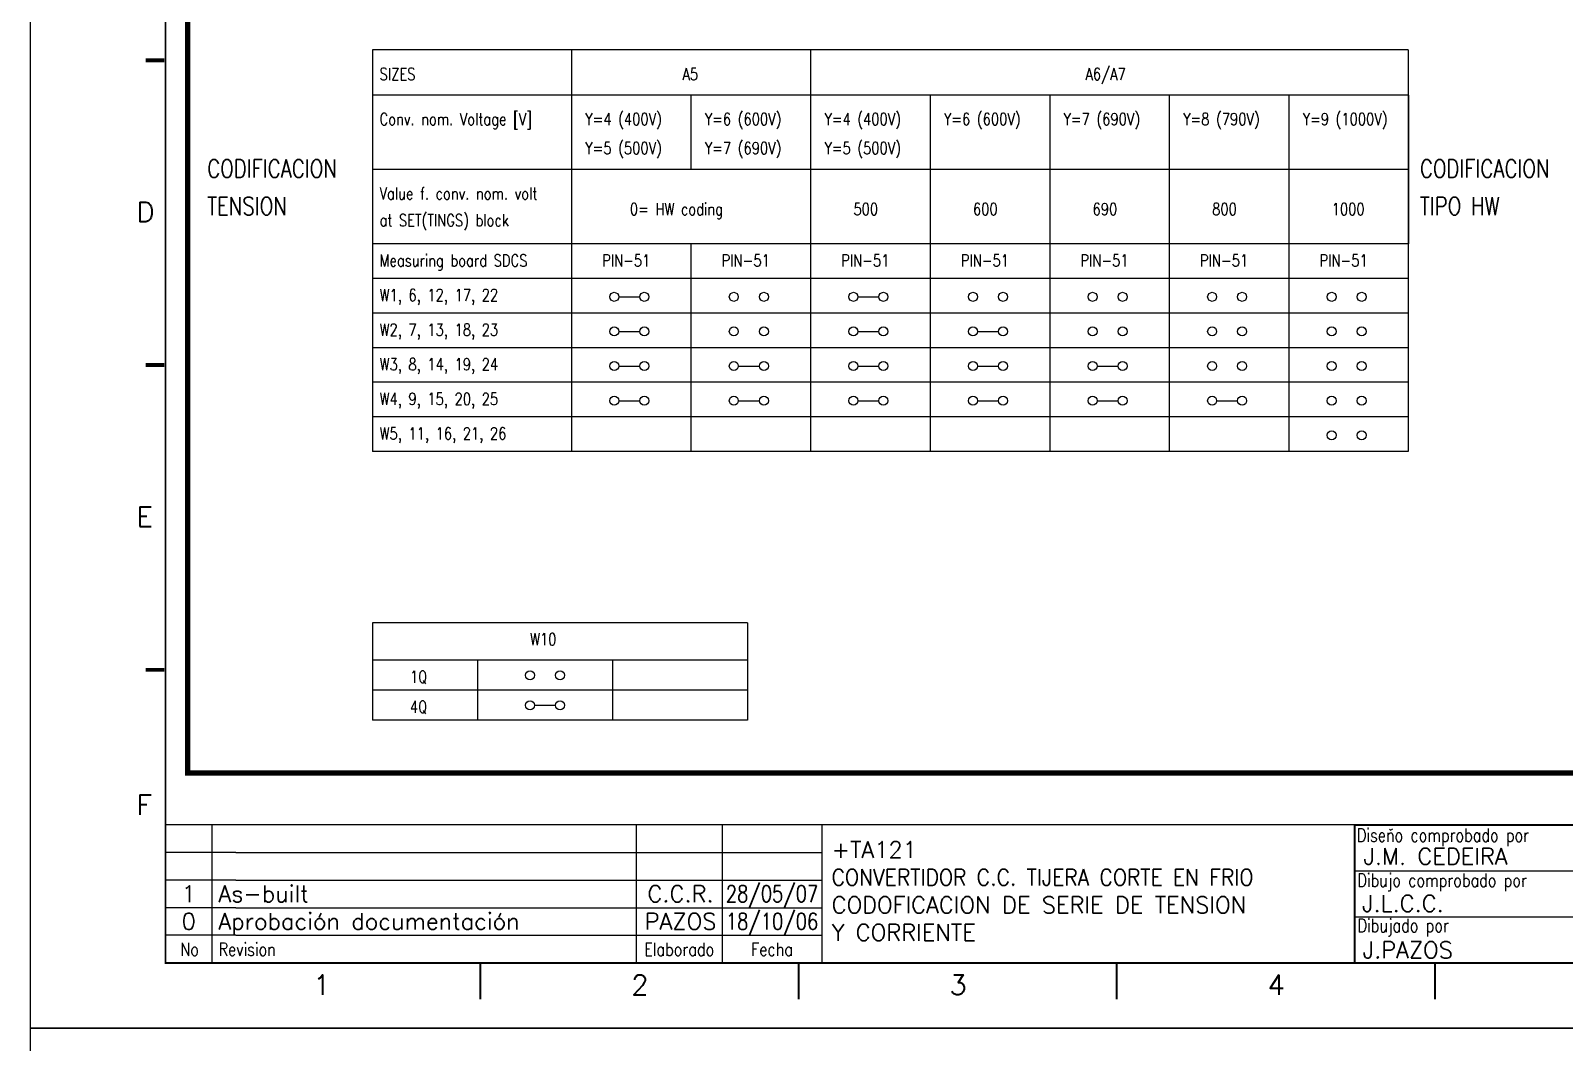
# Model space of a CAD drawing. Extents: x 3 to 423, y -4757 to 292.
# Drawn here: x 2.6 to 237.8, y -1789.4 to -1634.2 of the extents above; entities that cross this region are included whole.
import ezdxf
from ezdxf.enums import TextEntityAlignment as Align

# ---------------------------------------------------------------- set-up
doc = ezdxf.new("R2010")
doc.units = 0
doc.header["$LTSCALE"] = 10
doc.header["$MEASUREMENT"] = 0
doc.linetypes.add('DASHDOT', pattern=[1, 0.5, -0.25, 0, -0.25])
for name, color, linetype in [('1', 7, 'CONTINUOUS'), ('10', 5, 'CONTINUOUS'), ('2', 7, 'CONTINUOUS'), ('25', 3, 'CONTINUOUS'), ('35', 2, 'CONTINUOUS'), ('DIBUJO', 7, 'CONTINUOUS')]:
    doc.layers.add(name, color=color, linetype=linetype)
doc.styles.add('ABBSTYLE', font='ROMANS.SHX', dxfattribs={"width": 0.8})
doc.styles.add('LABEL', font='SIMPLEX', dxfattribs={"width": 0.8, "height": 4})
doc.styles.add('ROMANS', font='romans')

# ---------------------------------------------------------------- blocks, each defined once
blk = doc.blocks.new('newcajec')
at = {"layer": '1'}
for p, q in [((179.4, 20.85), (0.13, 20.85)), ((7, 20.85), (7, 0)), ((71, 20.85), (71, 0)), ((84, 20.85), (84, 0.09)), ((99, 20.85), (99, 0)), ((184.64, 20.18), (184.81, 20.01)), ((184.81, 20.01), (185.18, 20.25)), ((10.6, 16.64), (0, 16.64)), ((10.6, 16.64), (99, 16.64)), ((10.6, 12.48), (0, 12.48)), ((10.6, 12.48), (99, 12.48)), ((179.4, 13.87), (215.2, 13.87)), ((10.6, 8.32), (0, 8.32)), ((10.6, 8.32), (99, 8.32)), ((179.4, 6.93), (267.63, 6.93)), ((10.6, 4.16), (0, 4.16)), ((10.6, 4.16), (99, 4.16))]:
    blk.add_line(p, q, dxfattribs=at)
at = {"layer": '1', "const_width": 0.3}
blk.add_lwpolyline([(0, 0), (0, 272.5), (383, 272.5), (383, 0)], close=True, dxfattribs=at)
at = {"layer": '1'}
for points in [[(-2.99, 136.23, 0.6, 0.6, 0), (-0.18, 136.23, 0.6, 0.6, 0)], [(-2.99, 90.23, 0.6, 0.6, 0), (-0.18, 90.23, 0.6, 0.6, 0)], [(-2.99, 44.23, 0.6, 0.6, 0), (-0.18, 44.23, 0.6, 0.6, 0)], [(383, 20.8, 0.3, 0.3, 0), (179.4, 20.8, 0.3, 0.3, 0), (179.4, 0, 0.3, 0.3, 0)], [(47.5, -5.5, 0.3, 0.3, 0), (47.5, -0.09, 0.3, 0.3, 0)], [(95.5, -5.5, 0.3, 0.3, 0), (95.5, -0.09, 0.3, 0.3, 0)], [(143.5, -5.5, 0.3, 0.3, 0), (143.5, -0.09, 0.3, 0.3, 0)], [(191.5, -5.5, 0.3, 0.3, 0), (191.5, -0.09, 0.3, 0.3, 0)]]:
    blk.add_lwpolyline(points, format="xyseb", dxfattribs=at)
at = {"layer": '1', "style": 'ROMANS'}
for s, p in [('D', (-4.37, 111.84)), ('E', (-4.37, 65.84)), ('F', (-4.37, 22.34)), ('1', (22.29, -4.82)), ('2', (70.29, -4.82)), ('3', (118.29, -4.82)), ('4', (166.29, -4.82))]:
    blk.add_text(s, height=3, dxfattribs=at).set_placement(p)
at = {"layer": '1', "style": 'LABEL', "width": 0.8}
for s, p in [('Diseno comprobado por', (179.73, 18.27)), ('Dibujo comprobado por', (179.81, 11.47)), ('Dibujado por', (179.83, 4.64)), ('No', (2.23, 1.05)), ('Revision', (8, 1.05))]:
    blk.add_text(s, height=2, dxfattribs=at).set_placement(p)
for s, p in [('Elaborado', (77.5, 1.05)), ('Fecha', (91.5, 1.05))]:
    blk.add_text(s, height=2, dxfattribs=at).set_placement(p, align=Align.CENTER)
at = {"layer": '10', "style": 'ROMANS'}
for tag, p in [('REV41', (3.5, 18.74)), ('REV43', (77.7, 18.74)), ('REV31', (3.5, 14.58)), ('REV33', (77.7, 14.58)), ('REV21', (3.5, 10.42)), ('REV23', (77.7, 10.42)), ('REV11', (3.5, 6.27)), ('REV13', (77.7, 6.27))]:
    blk.add_attdef(tag, text='', height=2.5, dxfattribs=at).set_placement(p, align=Align.MIDDLE)
for tag, p, height in [('REV42', (8, 17.49), 2.5), ('DOCUMENTTYPE', (216.43, 16.8), 2.5), ('NOTA', (305.32, 15.8), 3), ('SHEETNAME1', (100.5, 15.83), 2.5), ('DESIGNCHECK', (180.74, 14.83), 2.5), ('REV32', (8, 13.33), 2.5), ('SHEETNAME2', (100.5, 11.67), 2.5), ('OBJECT', (216.43, 12.4), 2.5), ('REV22', (8, 9.17), 2.5), ('ORDER', (305.32, 7.3), 4.5), ('SHEETNAME3', (100.5, 7.51), 2.5), ('DRAWINGCHECK', (180.53, 7.71), 2.5), ('CUSTOMER', (216.43, 8.08), 2.5), ('REV12', (8, 5.01), 2.5), ('SHEETNAME4', (100.5, 3.35), 2.5), ('DOCUMENT_ID', (305.32, 0.93), 4.4), ('USER', (180.63, 0.71), 2.5), ('DEPARTMENT', (271.93, 1.05), 2.5)]:
    blk.add_attdef(tag, p, '', height=height, dxfattribs=at)
for tag, width, p, p2 in [('REV44', 1.221199, (84.53, 17.49), (98.48, 17.49)), ('REV34', 1.221199, (84.53, 13.33), (98.48, 13.33)), ('REV24', 1.221199, (84.53, 9.17), (98.48, 9.17)), ('REV14', 1.221199, (84.53, 5.01), (98.48, 5.01)), ('CREATED2', 7.039915, (282.71, 1.05), (301.14, 1.05))]:
    blk.add_attdef(tag, text='', height=2.5, dxfattribs=dict(at, width=width)).set_placement(p, p2, align=Align.FIT)
for tag, p in [('SHEET', (382, 7.43)), ('NEXTSHEET', (382, 0.5))]:
    blk.add_attdef(tag, text='', height=2.5, dxfattribs=at).set_placement(p, align=Align.RIGHT)

msp = doc.modelspace()

# ---------------------------------------------------------------- linework, layer by layer
at = {"layer": '2', "color": 2}
for p, q in [((85.56, -1637.18), (85.56, -1698.78)), ((122.23, -1637.18), (122.23, -1698.78)), ((103.89, -1644.09), (103.89, -1655.51)), ((122.23, -1644.09), (122.23, -1655.51)), ((140.57, -1644.09), (140.57, -1655.51)), ((158.9, -1644.09), (158.9, -1655.51)), ((177.24, -1644.09), (177.24, -1655.51)), ((195.57, -1644.09), (195.57, -1655.51)), ((213.91, -1644.09), (213.91, -1655.51)), ((140.57, -1655.51), (140.57, -1666.92)), ((158.9, -1655.51), (158.9, -1666.92)), ((177.24, -1655.51), (177.24, -1666.92)), ((195.57, -1655.51), (195.57, -1666.92)), ((213.91, -1655.51), (213.91, -1666.92)), ((103.89, -1666.92), (103.89, -1698.78)), ((140.57, -1666.92), (140.57, -1698.78)), ((158.9, -1666.92), (158.9, -1698.78)), ((177.24, -1666.92), (177.24, -1698.78)), ((195.57, -1666.92), (195.57, -1698.78))]:
    msp.add_line(p, q, dxfattribs=at)
at = {"layer": '2', "color": 3, "linetype": 'DASHDOT'}
msp.add_lwpolyline([(26.71, -1507.54, 0.81, 0.81, 0), (406.52, -1507.54, 0.81, 0.81, 0), (406.52, -1748.1, 0.81, 0.81, 0), (26.71, -1748.1, 0.81, 0.81, 0), (26.71, -1507.54, 0.81, 0.81, 0)], format="xyseb", dxfattribs=at)
at = {"layer": '35'}
for p, q in [((213.87, -1637.18), (55.03, -1637.18)), ((55.03, -1637.18), (55.03, -1698.78)), ((213.87, -1637.18), (213.87, -1698.78)), ((213.87, -1644.09), (55.03, -1644.09)), ((213.87, -1655.51), (55.03, -1655.51)), ((213.87, -1666.92), (55.03, -1666.92)), ((213.87, -1672.23), (55.03, -1672.23)), ((92.82, -1675.05), (96.04, -1675.05)), ((213.87, -1677.54), (55.03, -1677.54)), ((92.82, -1680.36), (96.04, -1680.36)), ((147.82, -1680.36), (151.05, -1680.36)), ((213.87, -1682.85), (55.03, -1682.85)), ((92.82, -1685.67), (96.04, -1685.67)), ((111.15, -1685.67), (114.37, -1685.67)), ((147.82, -1685.67), (151.05, -1685.67)), ((213.87, -1688.16), (55.03, -1688.16)), ((92.82, -1690.98), (96.04, -1690.98)), ((111.15, -1690.98), (114.37, -1690.98)), ((147.82, -1690.98), (151.05, -1690.98)), ((184.5, -1690.98), (187.72, -1690.98)), ((213.87, -1693.47), (55.03, -1693.47)), ((213.87, -1698.78), (55.03, -1698.78)), ((112.58, -1725.05), (55.03, -1725.05)), ((55.03, -1725.05), (55.03, -1740.01)), ((112.58, -1725.05), (112.58, -1740.01)), ((112.58, -1730.8), (55.03, -1730.8)), ((71.15, -1730.8), (71.15, -1740.01)), ((91.87, -1730.8), (91.87, -1740.01)), ((112.58, -1735.41), (55.03, -1735.41)), ((79.9, -1737.71), (83.12, -1737.71)), ((112.58, -1740.01), (55.03, -1740.01))]:
    msp.add_line(p, q, dxfattribs=at)
at = {"layer": '35', "color": 2}
for p, q in [((129.49, -1675.05), (132.71, -1675.05)), ((129.49, -1680.36), (132.71, -1680.36)), ((129.49, -1685.67), (132.71, -1685.67)), ((129.49, -1690.98), (132.71, -1690.98))]:
    msp.add_line(p, q, dxfattribs=at)
at = {"layer": '35', "color": 1}
for p, q in [((166.16, -1685.67), (169.38, -1685.67)), ((166.16, -1690.98), (169.38, -1690.98))]:
    msp.add_line(p, q, dxfattribs=at)
at = {"layer": '35'}
for centre in [(92.12, -1675.05), (96.73, -1675.05), (110.46, -1675.05), (115.07, -1675.05), (147.13, -1675.05), (151.74, -1675.05), (183.81, -1675.05), (188.41, -1675.05), (202.14, -1675.05), (206.75, -1675.05), (92.12, -1680.36), (96.73, -1680.36), (110.46, -1680.36), (115.07, -1680.36), (147.13, -1680.36), (151.74, -1680.36), (183.81, -1680.36), (188.41, -1680.36), (202.14, -1680.36), (206.75, -1680.36), (92.12, -1685.67), (96.73, -1685.67), (110.46, -1685.67), (115.07, -1685.67), (147.13, -1685.67), (151.74, -1685.67), (183.81, -1685.67), (188.41, -1685.67), (202.14, -1685.67), (206.75, -1685.67), (92.12, -1690.98), (96.73, -1690.98), (110.46, -1690.98), (115.07, -1690.98), (147.13, -1690.98), (151.74, -1690.98), (183.81, -1690.98), (188.41, -1690.98), (202.14, -1690.98), (206.75, -1690.98), (202.14, -1696.29), (206.75, -1696.29), (79.21, -1737.71), (83.81, -1737.71)]:
    msp.add_circle(centre, 0.691, dxfattribs=at)
at = {"layer": '35', "color": 2}
for centre in [(128.8, -1675.05), (133.4, -1675.05), (128.8, -1680.36), (133.4, -1680.36), (128.8, -1685.67), (133.4, -1685.67), (128.8, -1690.98), (133.4, -1690.98)]:
    msp.add_circle(centre, 0.691, dxfattribs=at)
at = {"layer": '35', "color": 1}
for centre in [(165.47, -1675.05), (170.07, -1675.05), (165.47, -1680.36), (170.07, -1680.36), (165.47, -1685.67), (170.07, -1685.67), (165.47, -1690.98), (170.07, -1690.98), (79.21, -1733.11), (83.81, -1733.11)]:
    msp.add_circle(centre, 0.691, dxfattribs=at)
at = {"layer": 'DIBUJO'}
for points in [[(2.63, -1490.25), (422.63, -1490.25), (422.63, -1787.25), (2.63, -1787.25), (2.63, -1490.25)], [(2.63, -1787.25), (422.63, -1787.25), (422.63, -2084.25), (2.63, -2084.25), (2.63, -1787.25)]]:
    msp.add_lwpolyline(points, dxfattribs=at)

# ---------------------------------------------------------------- block references
at = {"layer": '2', "color": 7}
ref = msp.add_blockref('newcajec', (23.31, -1777.23), dxfattribs=dict(at, xscale=1.016442892079945, yscale=1.016442892079945, zscale=1.016442892079945))
ref.add_attrib('REV24', '28/05/07', dxfattribs={"layer": '10', "height": 2.541, "style": 'ROMANS', "width": 0.728168}).set_placement((109.23, -1767.9), (123.41, -1767.9), align=Align.FIT)
ref.add_attrib('SHEETNAME3', 'CODOFICACION DE SERIE DE TENSION', (125.46, -1769.6), dxfattribs={"layer": '10', "height": 2.5411, "style": 'ROMANS'})
ref.add_attrib('SHEETNAME2', 'CONVERTIDOR C.C. TIJERA CORTE EN FRIO', (125.46, -1765.37), dxfattribs={"layer": '10', "height": 2.5411, "style": 'ROMANS', "width": 0.9})
ref.add_attrib('SHEETNAME1', '+TA121', (125.46, -1761.14), dxfattribs={"layer": '10', "height": 2.541, "style": 'ROMANS'})
ref.add_attrib('USER', 'J.PAZOS', (206.91, -1776.51), dxfattribs={"layer": '10', "height": 2.541, "style": 'ROMANS'})
ref.add_attrib('DRAWINGCHECK', 'J.L.C.C.', (206.81, -1769.39), dxfattribs={"layer": '10', "height": 2.541, "style": 'ROMANS'})
ref.add_attrib('DESIGNCHECK', 'J.M. CEDEIRA', (207.02, -1762.15), dxfattribs={"layer": '10', "height": 2.5411, "style": 'ROMANS'})
ref.add_attrib('REV22', 'As-built', (31.44, -1767.9), dxfattribs={"layer": '10', "height": 2.541, "style": 'ROMANS'})
ref.add_attrib('REV12', 'Aprobación documentación', (31.44, -1772.13), dxfattribs={"layer": '10', "height": 2.5411, "style": 'ROMANS'})
ref.add_attrib('REV21', '1', dxfattribs={"layer": '10', "height": 2.54, "style": 'ROMANS'}).set_placement((26.87, -1766.63), align=Align.MIDDLE)
ref.add_attrib('REV11', '0', dxfattribs={"layer": '10', "height": 2.54, "style": 'ROMANS'}).set_placement((26.87, -1770.86), align=Align.MIDDLE)
ref.add_attrib('SHEETNAME4', 'Y CORRIENTE', (125.46, -1773.83), dxfattribs={"layer": '10', "height": 2.5411, "style": 'ROMANS'})
ref.add_attrib('REV14', '18/10/06', dxfattribs={"layer": '10', "height": 2.541, "style": 'ROMANS', "width": 0.728168}).set_placement((109.23, -1772.13), (123.41, -1772.13), align=Align.FIT)
ref.add_attrib('REV23', 'C.C.R.', dxfattribs={"layer": '10', "height": 2.541, "style": 'ROMANS'}).set_placement((102.29, -1766.63), align=Align.MIDDLE)
ref.add_attrib('REV13', 'PAZOS', dxfattribs={"layer": '10', "height": 2.541, "style": 'ROMANS'}).set_placement((102.29, -1770.86), align=Align.MIDDLE)

# ---------------------------------------------------------------- texts
at = {"layer": '25', "style": 'ABBSTYLE', "width": 0.8}
for s, height, p in [('SIZES', 1.842, (56.14, -1641.79)), ('A5', 1.842, (102.57, -1641.79)), ('A6/A7', 1.842, (164.38, -1641.79)), ('Conv. nom. Voltage [V]', 1.8416, (56.14, -1648.7)), ('Y=4 (400V)', 1.842, (87.67, -1648.7)), ('Y=6 (600V)', 1.842, (106, -1648.7)), ('Y=6 (600V)', 1.842, (142.68, -1648.7)), ('Y=8 (790V)', 1.842, (179.35, -1648.7)), ('Y=9 (1000V)', 1.8416, (197.69, -1648.7)), ('Y=5 (500V)', 1.842, (87.67, -1653.15)), ('Y=7 (690V)', 1.842, (106, -1653.15)), ('CODIFICACION', 2.7624, (29.71, -1656.75)), ('CODIFICACION', 2.7624, (215.67, -1656.75)), ('TENSION', 2.762, (29.71, -1662.51)), ('Value f. conv. nom. volt', 1.8416, (56.14, -1660.11)), ('TIPO HW', 2.762, (215.67, -1662.51)), ('at SET(TINGS) block', 1.8416, (56.14, -1664.22)), ('0= HW coding', 1.8416, (94.52, -1662.51)), ('600', 1.842, (147.13, -1662.51)), ('800', 1.842, (183.81, -1662.51)), ('1000', 1.842, (202.14, -1662.51)), ('Measuring board SDCS', 1.8416, (56.14, -1670.39)), ('PIN-51', 1.842, (90.26, -1670.39)), ('PIN-51', 1.842, (108.59, -1670.39)), ('PIN-51', 1.842, (145.27, -1670.39)), ('PIN-51', 1.842, (181.94, -1670.39)), ('PIN-51', 1.842, (200.28, -1670.39)), ('W1, 6, 12, 17, 22', 1.8416, (56.14, -1675.7)), ('W2, 7, 13, 18, 23', 1.8416, (56.14, -1681.01)), ('W3, 8, 14, 19, 24', 1.8416, (56.14, -1686.32)), ('W4, 9, 15, 20, 25', 1.8416, (56.14, -1691.63)), ('W5, 11, 16, 21, 26', 1.8416, (56.14, -1696.94)), ('W10', 1.842, (79.21, -1728.5)), ('4Q', 1.842, (60.79, -1738.86))]:
    msp.add_text(s, height=height, dxfattribs=at).set_placement(p)
at = {"layer": '25', "color": 3, "style": 'ABBSTYLE', "width": 0.8}
for s, p in [('Y=4 (400V)', (124.34, -1648.7)), ('Y=5 (500V)', (124.34, -1653.15)), ('500', (128.8, -1662.51)), ('PIN-51', (126.93, -1670.39))]:
    msp.add_text(s, height=1.842, dxfattribs=at).set_placement(p)
at = {"layer": '25', "color": 1, "style": 'ABBSTYLE', "width": 0.8}
for s, p in [('Y=7 (690V)', (161.01, -1648.7)), ('690', (165.47, -1662.51)), ('PIN-51', (163.6, -1670.39)), ('1Q', (60.79, -1734.26))]:
    msp.add_text(s, height=1.842, dxfattribs=at).set_placement(p)

doc.saveas('drawing.dxf')
